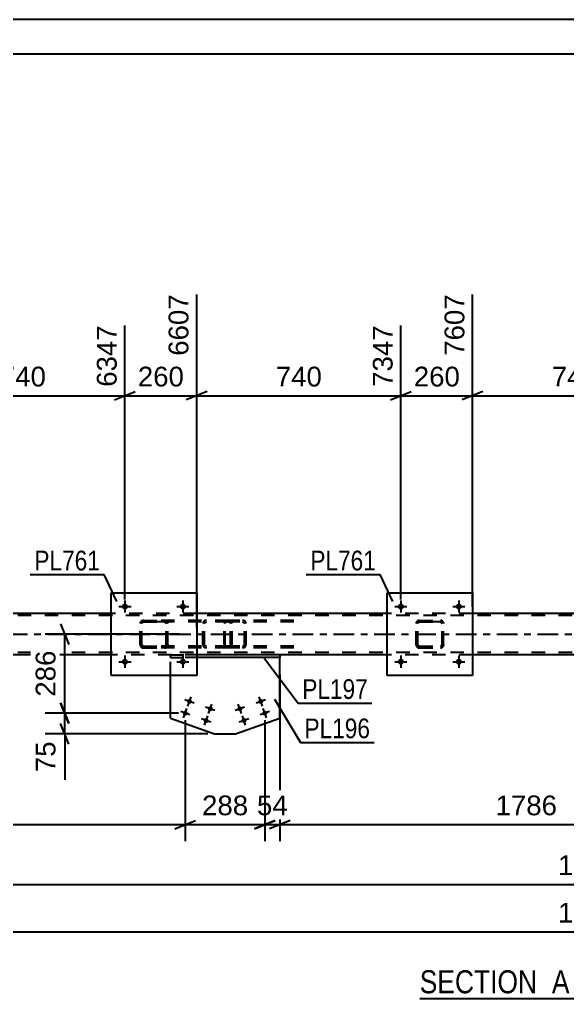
# Model space of a CAD drawing. Header units: millimetres. Extents: x 0 to 1189, y 0 to 841.
# Drawn here: x 365.7 to 445.1, y 699 to 841 of the extents above; entities that cross this region are included whole.
import ezdxf

# ---------------------------------------------------------------- set-up
doc = ezdxf.new("R2010")
doc.units = ezdxf.units.MM
doc.linetypes.add('DXK_LINE_DOT2', pattern=[3.9198, 1.9599, -1.9599])
doc.linetypes.add('DXK_LINE_DOT3', pattern=[5.9187, 2.979, -0.9799, 0.9799, -0.9799])
doc.styles.add('Arial', font='ARIAL.TTF', dxfattribs={"height": 0.2})
doc.styles.add('Arial Narrow', font='ARIALN.TTF', dxfattribs={"height": 0.2})

# ---------------------------------------------------------------- blocks, each defined once
blk = doc.blocks.new('Unknown-203770571-1117')
at = {"color": 5, "linetype": 'Continuous'}
for p, q in [((1189, 841), (0, 841)), ((1184, 836), (5, 836))]:
    blk.add_line(p, q, dxfattribs=at)
blk = doc.blocks.new('Unknown-203770571-12 - 5147')
at = {"color": 6, "linetype": 'Continuous'}
blk.add_line((423.66, 699.03), (451.31, 699.03), dxfattribs=at)
at = {"color": 0, "linetype": 'Continuous'}
for points in [[(441.77, 699.78), (441.77, 703.28), (423.66, 703.28), (423.66, 699.78)], [(445.38, 699.78), (445.38, 703.28), (442.82, 703.28), (442.82, 699.78)], [(447.7, 699.78), (447.7, 703.28), (446.43, 703.28), (446.43, 699.78)], [(451.31, 699.78), (451.31, 703.28), (448.75, 703.28), (448.75, 699.78)]]:
    blk.add_wipeout(points, dxfattribs=at)
at = {"color": 7, "linetype": 'Continuous', "style": 'Arial Narrow'}
for s, p in [('SECTION ', (423.66, 699.78)), ('A', (442.82, 699.78)), ('A', (448.75, 699.78)), ('-', (446.43, 699.78))]:
    blk.add_text(s, height=3.34, dxfattribs=at).set_placement(p)
blk = doc.blocks.new('Part-203770571-5290 - 5147')
at = {"color": 7, "linetype": 'DXK_LINE_DOT2'}
for p, q in [((383.43, 753.83), (383.61, 753.87)), ((383.61, 753.87), (383.43, 753.83)), ((383.61, 753.87), (386.65, 753.87)), ((383.61, 753.87), (383.61, 753.87)), ((383.61, 753.87), (386.65, 753.87)), ((386.65, 753.87), (386.65, 753.87)), ((386.65, 753.87), (386.84, 753.83)), ((386.84, 753.83), (386.65, 753.87)), ((383.13, 753.39), (383.17, 753.57)), ((383.17, 753.57), (383.13, 753.39)), ((383.13, 750.35), (383.13, 753.39)), ((383.37, 753.39), (383.39, 753.48)), ((383.39, 753.48), (383.37, 753.39)), ((383.37, 750.35), (383.37, 753.39)), ((383.39, 753.48), (383.44, 753.56)), ((383.44, 753.56), (383.39, 753.48)), ((383.44, 753.56), (383.52, 753.61)), ((383.52, 753.61), (383.44, 753.56)), ((383.52, 753.61), (383.61, 753.63)), ((383.61, 753.63), (383.52, 753.61)), ((383.61, 753.63), (386.65, 753.63)), ((383.61, 753.63), (383.61, 753.63)), ((386.65, 753.63), (383.61, 753.63)), ((386.65, 753.63), (386.65, 753.63)), ((386.65, 753.63), (386.74, 753.61)), ((386.74, 753.61), (386.65, 753.63)), ((386.74, 753.61), (386.82, 753.56)), ((386.82, 753.56), (386.74, 753.61)), ((386.82, 753.56), (386.87, 753.48)), ((386.87, 753.48), (386.82, 753.56)), ((386.87, 753.48), (386.89, 753.39)), ((386.89, 753.39), (386.87, 753.48)), ((386.89, 750.35), (386.89, 753.39)), ((387.1, 753.57), (387.13, 753.39)), ((387.13, 753.39), (387.1, 753.57)), ((387.13, 750.35), (387.13, 753.39)), ((383.17, 750.17), (383.13, 750.35)), ((383.13, 750.35), (383.17, 750.16)), ((383.39, 750.26), (383.37, 750.35)), ((383.37, 750.35), (383.39, 750.26)), ((383.44, 750.18), (383.39, 750.26)), ((383.39, 750.26), (383.44, 750.18)), ((383.61, 749.87), (383.43, 749.91)), ((383.43, 749.9), (383.61, 749.87)), ((383.52, 750.13), (383.44, 750.18)), ((383.44, 750.18), (383.52, 750.13)), ((383.61, 750.11), (383.52, 750.13)), ((383.52, 750.13), (383.61, 750.11)), ((383.61, 750.11), (386.65, 750.11)), ((383.61, 750.11), (383.61, 750.11)), ((383.61, 750.11), (386.65, 750.11)), ((383.61, 749.87), (386.65, 749.87)), ((383.61, 749.87), (383.61, 749.87)), ((383.61, 749.87), (386.65, 749.87)), ((386.74, 750.13), (386.65, 750.11)), ((386.65, 750.11), (386.74, 750.13)), ((386.65, 750.11), (386.65, 750.11)), ((386.84, 749.91), (386.65, 749.87)), ((386.65, 749.87), (386.84, 749.9)), ((386.65, 749.87), (386.65, 749.87)), ((386.82, 750.18), (386.74, 750.13)), ((386.74, 750.13), (386.82, 750.18)), ((386.87, 750.26), (386.82, 750.18)), ((386.82, 750.18), (386.87, 750.26)), ((386.89, 750.35), (386.87, 750.26)), ((386.87, 750.26), (386.89, 750.35)), ((387.13, 750.35), (387.1, 750.17)), ((387.1, 750.16), (387.13, 750.35))]:
    blk.add_line(p, q, dxfattribs=at)
at = {"color": 7, "linetype": 'DXK_LINE_DOT3'}
blk.add_line((385.13, 751.87), (385.13, 751.87), dxfattribs=at)
at = {"color": 7, "linetype": 'DXK_LINE_DOT2'}
for centre, start, end in [((383.61, 753.39), 112.5, 157.5), ((383.61, 753.39), 112.5, 157.5), ((386.65, 753.39), 22.5, 67.5), ((386.65, 753.39), 22.5, 67.5), ((383.61, 750.35), 202.5, 247.5), ((383.61, 750.35), 202.5, 247.5), ((386.65, 750.35), 292.5, 337.5), ((386.65, 750.35), 292.5, 337.5)]:
    blk.add_arc(centre, 0.48, start, end, dxfattribs=at)
blk = doc.blocks.new('Part-203770571-5310 - 5147')
at = {"color": 2, "linetype": 'Continuous'}
for p, q in [((418.93, 745.87), (418.93, 757.87)), ((418.93, 757.87), (431.33, 757.87)), ((431.33, 757.87), (431.33, 745.87)), ((431.33, 745.87), (418.93, 745.87))]:
    blk.add_line(p, q, dxfattribs=at)
blk = doc.blocks.new('Part-203770571-5311 - 5147')
at = {"color": 7, "linetype": 'DXK_LINE_DOT2'}
for p, q in [((423.43, 753.83), (423.61, 753.87)), ((423.61, 753.87), (423.43, 753.83)), ((423.61, 753.87), (426.65, 753.87)), ((423.61, 753.87), (423.61, 753.87)), ((423.61, 753.87), (426.65, 753.87)), ((426.65, 753.87), (426.65, 753.87)), ((426.65, 753.87), (426.84, 753.83)), ((426.84, 753.83), (426.65, 753.87)), ((423.13, 753.39), (423.17, 753.57)), ((423.17, 753.57), (423.13, 753.39)), ((423.13, 750.35), (423.13, 753.39)), ((423.37, 753.39), (423.39, 753.48)), ((423.39, 753.48), (423.37, 753.39)), ((423.37, 750.35), (423.37, 753.39)), ((423.39, 753.48), (423.44, 753.56)), ((423.44, 753.56), (423.39, 753.48)), ((423.44, 753.56), (423.52, 753.61)), ((423.52, 753.61), (423.44, 753.56)), ((423.52, 753.61), (423.61, 753.63)), ((423.61, 753.63), (423.52, 753.61)), ((423.61, 753.63), (426.65, 753.63)), ((423.61, 753.63), (423.61, 753.63)), ((426.65, 753.63), (423.61, 753.63)), ((426.65, 753.63), (426.65, 753.63)), ((426.65, 753.63), (426.74, 753.61)), ((426.74, 753.61), (426.65, 753.63)), ((426.74, 753.61), (426.82, 753.56)), ((426.82, 753.56), (426.74, 753.61)), ((426.82, 753.56), (426.87, 753.48)), ((426.87, 753.48), (426.82, 753.56)), ((426.87, 753.48), (426.89, 753.39)), ((426.89, 753.39), (426.87, 753.48)), ((426.89, 750.35), (426.89, 753.39)), ((427.1, 753.57), (427.13, 753.39)), ((427.13, 753.39), (427.1, 753.57)), ((427.13, 750.35), (427.13, 753.39)), ((423.17, 750.17), (423.13, 750.35)), ((423.13, 750.35), (423.17, 750.16)), ((423.39, 750.26), (423.37, 750.35)), ((423.37, 750.35), (423.39, 750.26)), ((423.44, 750.18), (423.39, 750.26)), ((423.39, 750.26), (423.44, 750.18)), ((423.61, 749.87), (423.43, 749.91)), ((423.43, 749.9), (423.61, 749.87)), ((423.52, 750.13), (423.44, 750.18)), ((423.44, 750.18), (423.52, 750.13)), ((423.61, 750.11), (423.52, 750.13)), ((423.52, 750.13), (423.61, 750.11)), ((423.61, 750.11), (426.65, 750.11)), ((423.61, 750.11), (423.61, 750.11)), ((423.61, 750.11), (426.65, 750.11)), ((423.61, 749.87), (426.65, 749.87)), ((423.61, 749.87), (423.61, 749.87)), ((423.61, 749.87), (426.65, 749.87)), ((426.74, 750.13), (426.65, 750.11)), ((426.65, 750.11), (426.74, 750.13)), ((426.65, 750.11), (426.65, 750.11)), ((426.84, 749.91), (426.65, 749.87)), ((426.65, 749.87), (426.84, 749.9)), ((426.65, 749.87), (426.65, 749.87)), ((426.82, 750.18), (426.74, 750.13)), ((426.74, 750.13), (426.82, 750.18)), ((426.87, 750.26), (426.82, 750.18)), ((426.82, 750.18), (426.87, 750.26)), ((426.89, 750.35), (426.87, 750.26)), ((426.87, 750.26), (426.89, 750.35)), ((427.13, 750.35), (427.1, 750.17)), ((427.1, 750.16), (427.13, 750.35))]:
    blk.add_line(p, q, dxfattribs=at)
at = {"color": 7, "linetype": 'DXK_LINE_DOT3'}
blk.add_line((425.13, 751.87), (425.13, 751.87), dxfattribs=at)
at = {"color": 7, "linetype": 'DXK_LINE_DOT2'}
for centre, start, end in [((423.61, 753.39), 112.5, 157.5), ((423.61, 753.39), 112.5, 157.5), ((426.65, 753.39), 22.5, 67.5), ((426.65, 753.39), 22.5, 67.5), ((423.61, 750.35), 202.5, 247.5), ((423.61, 750.35), 202.5, 247.5), ((426.65, 750.35), 292.5, 337.5), ((426.65, 750.35), 292.5, 337.5)]:
    blk.add_arc(centre, 0.48, start, end, dxfattribs=at)
blk = doc.blocks.new('Part-203770571-5316 - 5147')
at = {"color": 2, "linetype": 'Continuous'}
for p, q in [((378.93, 745.87), (378.93, 757.87)), ((378.93, 757.87), (391.33, 757.87)), ((391.33, 757.87), (391.33, 745.87)), ((391.33, 745.87), (378.93, 745.87))]:
    blk.add_line(p, q, dxfattribs=at)
blk = doc.blocks.new('Bolt-203770571-5384 - 5147')
at = {"linetype": 'Continuous'}
for points in [[(381.37, 755.87, -1), (380.49, 755.87, -1)], [(389.77, 755.87, -1), (388.89, 755.87, -1)]]:
    blk.add_hatch(color=1, dxfattribs=at).paths.add_polyline_path(points)
at = {"color": 1, "linetype": 'Continuous'}
for p, q in [((380.93, 756.75), (380.93, 754.99)), ((389.33, 756.75), (389.33, 754.99)), ((380.05, 755.87), (381.81, 755.87)), ((388.45, 755.87), (390.21, 755.87))]:
    blk.add_line(p, q, dxfattribs=at)
blk = doc.blocks.new('Part-203770571-5317 - 5147')
at = {"color": 7, "linetype": 'DXK_LINE_DOT2'}
for p, q in [((395.59, 753.87), (395.48, 753.83)), ((405.43, 753.87), (395.59, 753.87)), ((396.48, 753.63), (396.48, 753.87)), ((398.19, 753.83), (397.99, 753.87)), ((395.34, 753.57), (395.32, 753.39)), ((395.32, 750.35), (395.32, 753.39)), ((395.39, 753.73), (395.34, 753.57)), ((395.48, 753.83), (395.39, 753.73)), ((395.45, 753.39), (395.46, 753.48)), ((395.45, 750.35), (395.45, 753.39)), ((395.46, 753.48), (395.49, 753.56)), ((395.49, 753.56), (395.53, 753.61)), ((395.53, 753.61), (395.59, 753.63)), ((405.43, 753.63), (395.59, 753.63)), ((397.99, 753.63), (398.09, 753.61)), ((398.09, 753.61), (398.17, 753.56)), ((398.17, 753.56), (398.22, 753.48)), ((398.22, 753.48), (398.24, 753.39)), ((398.24, 750.35), (398.24, 753.39)), ((398.5, 753.39), (398.46, 753.57)), ((398.5, 750.35), (398.5, 753.39)), ((395.32, 750.35), (395.34, 750.17)), ((395.34, 750.17), (395.39, 750.01)), ((395.39, 750.01), (395.48, 749.91)), ((395.46, 750.26), (395.45, 750.35)), ((395.49, 750.18), (395.46, 750.26)), ((395.48, 749.91), (395.59, 749.87)), ((395.53, 750.13), (395.49, 750.18)), ((395.59, 750.11), (395.53, 750.13)), ((405.43, 750.11), (395.59, 750.11)), ((405.43, 749.87), (395.59, 749.87)), ((396.48, 749.87), (396.48, 750.11)), ((398.09, 750.13), (397.99, 750.11)), ((397.99, 749.87), (398.19, 749.91)), ((398.17, 750.18), (398.09, 750.13)), ((398.22, 750.26), (398.17, 750.18)), ((398.24, 750.35), (398.22, 750.26)), ((398.46, 750.17), (398.5, 750.35))]:
    blk.add_line(p, q, dxfattribs=at)
for centre, start, end in [((398.01, 753.37), 23.8951, 68.8487), ((398.01, 750.37), 291.1513, 336.1049)]:
    blk.add_arc(centre, 0.492, start, end, dxfattribs=at)
blk = doc.blocks.new('Part-203770571-5361 - 5147')
at = {"color": 7, "linetype": 'DXK_LINE_DOT2'}
for p, q in [((395.97, 753.87), (384.2, 753.87)), ((392.74, 753.87), (392.54, 753.83)), ((396.17, 753.83), (395.97, 753.87)), ((395.97, 753.63), (384.2, 753.63)), ((392.27, 753.57), (392.23, 753.39)), ((392.23, 750.35), (392.23, 753.39)), ((392.48, 753.39), (392.5, 753.48)), ((392.48, 750.35), (392.48, 753.39)), ((392.5, 753.48), (392.56, 753.56)), ((392.56, 753.56), (392.64, 753.61)), ((392.64, 753.61), (392.74, 753.63)), ((395.97, 753.63), (396.07, 753.61)), ((396.07, 753.61), (396.15, 753.56)), ((396.15, 753.56), (396.21, 753.48)), ((396.21, 753.48), (396.23, 753.39)), ((396.23, 750.35), (396.23, 753.39)), ((396.48, 753.39), (396.44, 753.57)), ((396.48, 750.35), (396.48, 753.39)), ((395.97, 750.11), (384.2, 750.11)), ((395.97, 749.87), (384.2, 749.87)), ((392.23, 750.35), (392.27, 750.17)), ((392.5, 750.26), (392.48, 750.35)), ((392.56, 750.18), (392.5, 750.26)), ((392.54, 749.91), (392.74, 749.87)), ((392.64, 750.13), (392.56, 750.18)), ((392.74, 750.11), (392.64, 750.13)), ((396.07, 750.13), (395.97, 750.11)), ((395.97, 749.87), (396.17, 749.91)), ((396.15, 750.18), (396.07, 750.13)), ((396.21, 750.26), (396.15, 750.18)), ((396.23, 750.35), (396.21, 750.26)), ((396.44, 750.17), (396.48, 750.35))]:
    blk.add_line(p, q, dxfattribs=at)
for centre, start, end in [((392.72, 753.37), 110.7583, 155.68), ((395.99, 753.37), 24.32, 69.2417), ((392.72, 750.37), 204.32, 249.2417), ((395.99, 750.37), 290.7583, 335.68)]:
    blk.add_arc(centre, 0.496, start, end, dxfattribs=at)
blk = doc.blocks.new('Bolt-203770571-5383 - 5147')
at = {"linetype": 'Continuous'}
for points in [[(381.37, 747.87, -1), (380.49, 747.87, -1)], [(389.77, 747.87, -1), (388.89, 747.87, -1)]]:
    blk.add_hatch(color=1, dxfattribs=at).paths.add_polyline_path(points)
at = {"color": 1, "linetype": 'Continuous'}
for p, q in [((380.93, 748.75), (380.93, 746.99)), ((389.33, 748.75), (389.33, 746.99)), ((380.05, 747.87), (381.81, 747.87)), ((388.45, 747.87), (390.21, 747.87))]:
    blk.add_line(p, q, dxfattribs=at)
blk = doc.blocks.new('Bolt-203770571-5385 - 5147')
at = {"linetype": 'Continuous'}
for points in [[(421.37, 747.87, -1), (420.49, 747.87, -1)], [(429.77, 747.87, -1), (428.89, 747.87, -1)]]:
    blk.add_hatch(color=1, dxfattribs=at).paths.add_polyline_path(points)
at = {"color": 1, "linetype": 'Continuous'}
for p, q in [((420.93, 748.75), (420.93, 746.99)), ((429.33, 748.75), (429.33, 746.99)), ((420.05, 747.87), (421.81, 747.87)), ((428.45, 747.87), (430.21, 747.87))]:
    blk.add_line(p, q, dxfattribs=at)
blk = doc.blocks.new('Bolt-203770571-5386 - 5147')
at = {"linetype": 'Continuous'}
for points in [[(421.37, 755.87, -1), (420.49, 755.87, -1)], [(429.77, 755.87, -1), (428.89, 755.87, -1)]]:
    blk.add_hatch(color=1, dxfattribs=at).paths.add_polyline_path(points)
at = {"color": 1, "linetype": 'Continuous'}
for p, q in [((420.93, 756.75), (420.93, 754.99)), ((429.33, 756.75), (429.33, 754.99)), ((420.05, 755.87), (421.81, 755.87)), ((428.45, 755.87), (430.21, 755.87))]:
    blk.add_line(p, q, dxfattribs=at)
blk = doc.blocks.new('Part-203770571-5416 - 5147')
at = {"color": 7, "linetype": 'DXK_LINE_DOT2'}
for p, q in [((759.33, 754.55), (127.06, 754.55)), ((391.33, 754.87), (378.93, 754.87)), ((431.33, 754.87), (418.93, 754.87)), ((759.33, 749.19), (127.06, 749.19)), ((403.37, 748.87), (378.93, 748.87)), ((431.33, 748.87), (418.93, 748.87))]:
    blk.add_line(p, q, dxfattribs=at)
at = {"color": 2, "linetype": 'Continuous'}
for p, q in [((378.93, 754.87), (351.33, 754.87)), ((418.93, 754.87), (391.33, 754.87)), ((458.93, 754.87), (431.33, 754.87)), ((378.93, 748.87), (351.33, 748.87)), ((418.93, 748.87), (403.37, 748.87)), ((458.93, 748.87), (431.33, 748.87))]:
    blk.add_line(p, q, dxfattribs=at)
at = {"color": 7, "linetype": 'DXK_LINE_DOT3'}
blk.add_line((127.06, 751.87), (759.33, 751.87), dxfattribs=at)
blk = doc.blocks.new('Part-203770571-5461 - 5147')
at = {"color": 7, "linetype": 'DXK_LINE_DOT2'}
for p in [(403.37, 748.47), (387.52, 745.87)]:
    blk.add_line(p, (387.52, 748.47), dxfattribs=at)
at = {"color": 2, "linetype": 'Continuous'}
for p, q in [((403.37, 739.69), (403.37, 748.47)), ((387.52, 739.69), (387.52, 745.87)), ((387.52, 739.69), (393.93, 737.42)), ((396.96, 737.42), (403.37, 739.69)), ((393.93, 737.42), (396.96, 737.42))]:
    blk.add_line(p, q, dxfattribs=at)
blk = doc.blocks.new('Part-203770571-5466 - 5147')
at = {"color": 7, "linetype": 'DXK_LINE_DOT2'}
for p, q in [((387.52, 748.47), (387.52, 748.87)), ((387.52, 748.87), (391.33, 748.87)), ((387.52, 748.47), (391.33, 748.47))]:
    blk.add_line(p, q, dxfattribs=at)
at = {"color": 2, "linetype": 'Continuous'}
for p, q in [((403.37, 748.87), (391.33, 748.87)), ((403.37, 748.47), (391.33, 748.47)), ((403.37, 748.87), (403.37, 748.47))]:
    blk.add_line(p, q, dxfattribs=at)
blk = doc.blocks.new('Bolt-203770571-5467 - 5147')
at = {"linetype": 'Continuous'}
for points in [[(389.95, 742.23, -1), (390.62, 741.99, -1)], [(392.96, 741.16, -1), (393.64, 740.92, -1)], [(389.34, 740.53, -1), (390.02, 740.29, -1)], [(392.36, 739.46, -1), (393.04, 739.22, -1)]]:
    blk.add_hatch(color=1, dxfattribs=at).paths.add_polyline_path(points)
at = {"color": 1, "linetype": 'Continuous'}
for p, q in [((390.04, 741.43), (390.53, 742.78)), ((389.44, 739.73), (389.92, 741.09)), ((390.96, 741.87), (389.61, 742.35)), ((393.98, 740.8), (392.62, 741.28)), ((393.06, 740.36), (393.54, 741.71)), ((390.36, 740.17), (389.01, 740.65)), ((392.46, 738.66), (392.94, 740.02)), ((393.38, 739.1), (392.02, 739.58))]:
    blk.add_line(p, q, dxfattribs=at)
blk = doc.blocks.new('Bolt-203770571-5468 - 5147')
at = {"linetype": 'Continuous'}
for points in [[(397.25, 740.92, -1), (397.93, 741.16, -1)], [(400.27, 741.99, -1), (400.95, 742.23, -1)], [(397.85, 739.22, -1), (398.53, 739.46, -1)], [(400.87, 740.29, -1), (401.55, 740.53, -1)]]:
    blk.add_hatch(color=1, dxfattribs=at).paths.add_polyline_path(points)
at = {"color": 1, "linetype": 'Continuous'}
for p, q in [((400.85, 741.43), (400.37, 742.78)), ((398.27, 741.28), (396.91, 740.8)), ((397.83, 740.36), (397.35, 741.71)), ((401.29, 742.35), (399.93, 741.87)), ((401.45, 739.73), (400.97, 741.09)), ((398.43, 738.66), (397.95, 740.02)), ((401.89, 740.65), (400.53, 740.17)), ((398.87, 739.58), (397.51, 739.1))]:
    blk.add_line(p, q, dxfattribs=at)
blk = doc.blocks.new('StraightDimension-203770571-39704 - 5147')
at = {"color": 7, "linetype": 'Continuous'}
for p, q in [((371.61, 753.37), (372.81, 750.37)), ((388.79, 751.87), (369.36, 751.87)), ((372.21, 740.41), (372.21, 751.87)), ((372.81, 738.91), (371.61, 741.91)), ((388.68, 740.41), (369.36, 740.41))]:
    blk.add_line(p, q, dxfattribs=at)
at = {"color": 0}
blk.add_wipeout([(371.46, 750.07), (367.26, 750.07), (367.26, 742.2), (371.46, 742.2)], dxfattribs=at)
at = {"color": 3, "style": 'Arial'}
blk.add_text('286', height=2.865, rotation=90.0002, dxfattribs=at).set_placement((370.86, 742.8))
blk = doc.blocks.new('StraightDimension-203770571-39123 - 5147')
at = {"color": 7, "linetype": 'Continuous'}
for p, q in [((318.24, 745.87), (318.24, 721.85)), ((389.68, 739.41), (389.68, 721.85)), ((319.74, 724.85), (316.74, 723.65)), ((318.24, 724.25), (389.68, 724.25)), ((388.18, 723.65), (391.18, 724.85))]:
    blk.add_line(p, q, dxfattribs=at)
at = {"color": 0}
blk.add_wipeout([(359.01, 725), (359.01, 729.2), (348.91, 729.2), (348.91, 725)], dxfattribs=at)
at = {"color": 3, "style": 'Arial'}
blk.add_text('1786', height=2.865, dxfattribs=at).set_placement((349.51, 725.6))
blk = doc.blocks.new('StraightDimension-203770571-22079 - 5147')
at = {"color": 7, "linetype": 'Continuous'}
for p, q in [((391.33, 752.87), (391.33, 801.14)), ((380.93, 756.87), (380.93, 796.64)), ((379.43, 785.84), (382.43, 787.04)), ((392.83, 787.04), (389.83, 785.84)), ((380.93, 786.44), (391.33, 786.44))]:
    blk.add_line(p, q, dxfattribs=at)
at = {"color": 0}
blk.add_wipeout([(390.07, 787.19), (390.07, 791.39), (382.2, 791.39), (382.2, 787.19)], dxfattribs=at)
at = {"color": 3, "style": 'Arial'}
blk.add_text('260', height=2.865, dxfattribs=at).set_placement((382.8, 787.79))
at = {"color": 0, "linetype": 'Continuous'}
blk.add_wipeout([(390.73, 801.74), (386.53, 801.74), (386.53, 791.64), (390.73, 791.64)], dxfattribs=at)
at = {"color": 3, "linetype": 'Continuous', "style": 'Arial'}
blk.add_text('6607', height=2.865, rotation=90.0002, dxfattribs=at).set_placement((390.13, 792.24))
blk = doc.blocks.new('StraightDimension-203770571-5887 - 5147')
at = {"color": 7, "linetype": 'Continuous'}
blk.add_line((126.26, 715.58), (772.23, 715.58), dxfattribs=at)
at = {"color": 0}
blk.add_wipeout([(455.4, 716.33), (455.4, 720.53), (443.09, 720.53), (443.09, 716.33)], dxfattribs=at)
at = {"color": 3, "style": 'Arial'}
blk.add_text('16247', height=2.865, dxfattribs=at).set_placement((443.69, 716.93))
blk = doc.blocks.new('StraightDimension-203770571-6618 - 5147')
at = {"color": 7, "linetype": 'Continuous'}
blk.add_line((127.06, 708.68), (771.43, 708.68), dxfattribs=at)
at = {"color": 0}
blk.add_wipeout([(455.4, 709.43), (455.4, 713.63), (443.09, 713.63), (443.09, 709.43)], dxfattribs=at)
at = {"color": 3, "style": 'Arial'}
blk.add_text('16207', height=2.865, dxfattribs=at).set_placement((443.69, 710.03))
blk = doc.blocks.new('StraightDimension-203770571-22076 - 5147')
at = {"color": 7, "linetype": 'Continuous'}
for p, q in [((431.33, 755.87), (431.33, 801.14)), ((460.93, 756.87), (460.93, 796.64)), ((432.83, 787.04), (429.83, 785.84)), ((459.43, 785.84), (462.43, 787.04)), ((431.33, 786.44), (460.93, 786.44))]:
    blk.add_line(p, q, dxfattribs=at)
at = {"color": 0}
blk.add_wipeout([(450.07, 787.19), (450.07, 791.39), (442.2, 791.39), (442.2, 787.19)], dxfattribs=at)
at = {"color": 3, "style": 'Arial'}
blk.add_text('740', height=2.865, dxfattribs=at).set_placement((442.8, 787.79))
at = {"color": 0, "linetype": 'Continuous'}
blk.add_wipeout([(460.33, 797.24), (456.13, 797.24), (456.13, 787.14), (460.33, 787.14)], dxfattribs=at)
at = {"color": 3, "linetype": 'Continuous', "style": 'Arial'}
blk.add_text('8347', height=2.865, rotation=90.0002, dxfattribs=at).set_placement((459.73, 787.74))
blk = doc.blocks.new('StraightDimension-203770571-22077 - 5147')
at = {"color": 7, "linetype": 'Continuous'}
for p, q in [((431.33, 755.87), (431.33, 801.14)), ((420.93, 756.87), (420.93, 796.64)), ((419.43, 785.84), (422.43, 787.04)), ((432.83, 787.04), (429.83, 785.84)), ((420.93, 786.44), (431.33, 786.44))]:
    blk.add_line(p, q, dxfattribs=at)
at = {"color": 0}
blk.add_wipeout([(430.07, 787.19), (430.07, 791.39), (422.2, 791.39), (422.2, 787.19)], dxfattribs=at)
at = {"color": 3, "style": 'Arial'}
blk.add_text('260', height=2.865, dxfattribs=at).set_placement((422.8, 787.79))
at = {"color": 0, "linetype": 'Continuous'}
blk.add_wipeout([(430.73, 801.74), (426.53, 801.74), (426.53, 791.64), (430.73, 791.64)], dxfattribs=at)
at = {"color": 3, "linetype": 'Continuous', "style": 'Arial'}
blk.add_text('7607', height=2.865, rotation=90.0002, dxfattribs=at).set_placement((430.13, 792.24))
blk = doc.blocks.new('StraightDimension-203770571-22078 - 5147')
at = {"color": 7, "linetype": 'Continuous'}
for p, q in [((391.33, 752.87), (391.33, 801.14)), ((420.93, 756.87), (420.93, 796.64)), ((392.83, 787.04), (389.83, 785.84)), ((419.43, 785.84), (422.43, 787.04)), ((391.33, 786.44), (420.93, 786.44))]:
    blk.add_line(p, q, dxfattribs=at)
at = {"color": 0}
blk.add_wipeout([(410.07, 787.19), (410.07, 791.39), (402.2, 791.39), (402.2, 787.19)], dxfattribs=at)
at = {"color": 3, "style": 'Arial'}
blk.add_text('740', height=2.865, dxfattribs=at).set_placement((402.8, 787.79))
at = {"color": 0, "linetype": 'Continuous'}
blk.add_wipeout([(420.33, 797.24), (416.13, 797.24), (416.13, 787.14), (420.33, 787.14)], dxfattribs=at)
at = {"color": 3, "linetype": 'Continuous', "style": 'Arial'}
blk.add_text('7347', height=2.865, rotation=90.0002, dxfattribs=at).set_placement((419.73, 787.74))
blk = doc.blocks.new('StraightDimension-203770571-22080 - 5147')
at = {"color": 7, "linetype": 'Continuous'}
for p, q in [((351.33, 752.87), (351.33, 801.14)), ((380.93, 756.87), (380.93, 796.64)), ((352.83, 787.04), (349.83, 785.84)), ((379.43, 785.84), (382.43, 787.04)), ((351.33, 786.44), (380.93, 786.44))]:
    blk.add_line(p, q, dxfattribs=at)
at = {"color": 0}
blk.add_wipeout([(370.07, 787.19), (370.07, 791.39), (362.2, 791.39), (362.2, 787.19)], dxfattribs=at)
at = {"color": 3, "style": 'Arial'}
blk.add_text('740', height=2.865, dxfattribs=at).set_placement((362.8, 787.79))
at = {"color": 0, "linetype": 'Continuous'}
blk.add_wipeout([(380.33, 797.24), (376.13, 797.24), (376.13, 787.14), (380.33, 787.14)], dxfattribs=at)
at = {"color": 3, "linetype": 'Continuous', "style": 'Arial'}
blk.add_text('6347', height=2.865, rotation=90.0002, dxfattribs=at).set_placement((379.73, 787.74))
blk = doc.blocks.new('StraightDimension-203770571-39120 - 5147')
at = {"color": 7, "linetype": 'Continuous'}
for p, q in [((403.37, 746.02), (403.37, 721.85)), ((474.82, 739.41), (474.82, 721.85)), ((404.87, 724.85), (401.87, 723.65)), ((403.37, 724.25), (474.82, 724.25)), ((473.32, 723.65), (476.32, 724.85))]:
    blk.add_line(p, q, dxfattribs=at)
at = {"color": 0}
blk.add_wipeout([(444.14, 725), (444.14, 729.2), (434.05, 729.2), (434.05, 725)], dxfattribs=at)
at = {"color": 3, "style": 'Arial'}
blk.add_text('1786', height=2.865, dxfattribs=at).set_placement((434.65, 725.6))
blk = doc.blocks.new('StraightDimension-203770571-39121 - 5147')
at = {"color": 7, "linetype": 'Continuous'}
for p, q in [((403.37, 746.02), (403.37, 721.85)), ((401.21, 739.41), (401.21, 721.85)), ((399.71, 723.65), (402.71, 724.85)), ((401.21, 724.25), (403.37, 724.25)), ((404.87, 724.85), (401.87, 723.65))]:
    blk.add_line(p, q, dxfattribs=at)
at = {"color": 0}
blk.add_wipeout([(405.11, 725), (405.11, 729.2), (399.47, 729.2), (399.47, 725)], dxfattribs=at)
at = {"color": 3, "style": 'Arial'}
blk.add_text('54', height=2.865, dxfattribs=at).set_placement((400.07, 725.6))
blk = doc.blocks.new('StraightDimension-203770571-39122 - 5147')
at = {"color": 7, "linetype": 'Continuous'}
for p, q in [((389.68, 739.41), (389.68, 721.85)), ((401.21, 739.41), (401.21, 721.85)), ((388.18, 723.65), (391.18, 724.85)), ((389.68, 724.25), (401.21, 724.25)), ((402.71, 724.85), (399.71, 723.65))]:
    blk.add_line(p, q, dxfattribs=at)
at = {"color": 0}
blk.add_wipeout([(399.38, 725), (399.38, 729.2), (391.51, 729.2), (391.51, 725)], dxfattribs=at)
at = {"color": 3, "style": 'Arial'}
blk.add_text('288', height=2.865, dxfattribs=at).set_placement((392.11, 725.6))
blk = doc.blocks.new('StraightDimension-203770571-39705 - 5147')
at = {"color": 7, "linetype": 'Continuous'}
for p, q in [((371.61, 741.91), (372.81, 738.91)), ((388.68, 740.41), (369.36, 740.41)), ((372.21, 737.42), (372.21, 740.41)), ((372.81, 735.92), (371.61, 738.92)), ((392.93, 737.42), (369.36, 737.42)), ((372.21, 737.42), (372.21, 730.72)), ((372.21, 737.42), (372.21, 730.72))]:
    blk.add_line(p, q, dxfattribs=at)
at = {"color": 0}
blk.add_wipeout([(371.46, 736.89), (367.26, 736.89), (367.26, 731.25), (371.46, 731.25)], dxfattribs=at)
at = {"color": 3, "style": 'Arial'}
blk.add_text('75', height=2.865, rotation=90.0002, dxfattribs=at).set_placement((370.86, 731.85))
blk = doc.blocks.new('Mark-203770571-5306 - 5147')
at = {"color": 0}
blk.add_wipeout([(417.32, 761.11), (417.32, 764.11), (407.81, 764.11), (407.81, 761.11)], dxfattribs=at)
blk.add_wipeout([(417.32, 761.11), (417.32, 764.11), (407.81, 764.11), (407.81, 761.11)], dxfattribs=at)
at = {"color": 30, "linetype": 'Continuous'}
for p in [(407.21, 760.51), (419.74, 756.61)]:
    blk.add_line(p, (417.92, 760.51), dxfattribs=at)
at = {"color": 3, "style": 'Arial Narrow'}
blk.add_text('PL761', height=2.863, dxfattribs=at).set_placement((407.81, 761.11))
blk = doc.blocks.new('Mark-203770571-5312 - 5147')
at = {"color": 0}
blk.add_wipeout([(377.32, 761.11), (377.32, 764.11), (367.81, 764.11), (367.81, 761.11)], dxfattribs=at)
blk.add_wipeout([(377.32, 761.11), (377.32, 764.11), (367.81, 764.11), (367.81, 761.11)], dxfattribs=at)
at = {"color": 30, "linetype": 'Continuous'}
for p in [(367.21, 760.51), (379.74, 756.61)]:
    blk.add_line(p, (377.92, 760.51), dxfattribs=at)
at = {"color": 3, "style": 'Arial Narrow'}
blk.add_text('PL761', height=2.863, dxfattribs=at).set_placement((367.81, 761.11))
blk = doc.blocks.new('Mark-203770571-5462 - 5147')
at = {"color": 0}
blk.add_wipeout([(416.14, 742.47), (416.14, 745.47), (406.64, 745.47), (406.64, 742.47)], dxfattribs=at)
blk.add_wipeout([(416.14, 742.47), (416.14, 745.47), (406.64, 745.47), (406.64, 742.47)], dxfattribs=at)
at = {"color": 30, "linetype": 'Continuous'}
for p, q in [((401.01, 748.55), (406.04, 741.87)), ((406.04, 741.87), (416.74, 741.87))]:
    blk.add_line(p, q, dxfattribs=at)
at = {"color": 3, "style": 'Arial Narrow'}
blk.add_text('PL197', height=2.863, dxfattribs=at).set_placement((406.64, 742.47))
blk = doc.blocks.new('Mark-203770571-5457 - 5147')
at = {"color": 0}
blk.add_wipeout([(416.46, 736.77), (416.46, 739.77), (406.96, 739.77), (406.96, 736.77)], dxfattribs=at)
blk.add_wipeout([(416.46, 736.77), (416.46, 739.77), (406.96, 739.77), (406.96, 736.77)], dxfattribs=at)
at = {"color": 30, "linetype": 'Continuous'}
for p, q in [((402.61, 742.42), (406.36, 736.17)), ((406.36, 736.17), (417.06, 736.17))]:
    blk.add_line(p, q, dxfattribs=at)
at = {"color": 3, "style": 'Arial Narrow'}
blk.add_text('PL196', height=2.863, dxfattribs=at).set_placement((406.96, 736.77))

msp = doc.modelspace()

# ---------------------------------------------------------------- block references
for name in ['Unknown-203770571-1117', 'Part-203770571-5316 - 5147', 'Bolt-203770571-5384 - 5147', 'Part-203770571-5310 - 5147', 'Bolt-203770571-5386 - 5147', 'Part-203770571-5416 - 5147', 'Part-203770571-5290 - 5147', 'Part-203770571-5361 - 5147', 'Part-203770571-5317 - 5147', 'Part-203770571-5311 - 5147', 'Bolt-203770571-5383 - 5147', 'Part-203770571-5466 - 5147', 'Part-203770571-5461 - 5147', 'Bolt-203770571-5385 - 5147', 'Bolt-203770571-5467 - 5147', 'Bolt-203770571-5468 - 5147']:
    msp.add_blockref(name, (0, 0))

# ---------------------------------------------------------------- next in the draw order: block references
for name in ['StraightDimension-203770571-22076 - 5147', 'StraightDimension-203770571-39704 - 5147', 'Unknown-203770571-12 - 5147']:
    msp.add_blockref(name, (0, 0))

# ---------------------------------------------------------------- next in the draw order: block references
for name in ['StraightDimension-203770571-22079 - 5147', 'StraightDimension-203770571-22077 - 5147', 'StraightDimension-203770571-39123 - 5147']:
    msp.add_blockref(name, (0, 0))

# ---------------------------------------------------------------- next in the draw order: block references
for name in ['StraightDimension-203770571-22080 - 5147', 'StraightDimension-203770571-22078 - 5147', 'StraightDimension-203770571-5887 - 5147']:
    msp.add_blockref(name, (0, 0))

# ---------------------------------------------------------------- next in the draw order: block references
for name in ['Mark-203770571-5312 - 5147', 'Mark-203770571-5306 - 5147', 'StraightDimension-203770571-6618 - 5147']:
    msp.add_blockref(name, (0, 0))

# ---------------------------------------------------------------- next in the draw order: block references
msp.add_blockref('StraightDimension-203770571-39120 - 5147', (0, 0))

# ---------------------------------------------------------------- next in the draw order: block references
msp.add_blockref('StraightDimension-203770571-39121 - 5147', (0, 0))

# ---------------------------------------------------------------- next in the draw order: block references
for name in ['Mark-203770571-5462 - 5147', 'StraightDimension-203770571-39122 - 5147']:
    msp.add_blockref(name, (0, 0))

# ---------------------------------------------------------------- next in the draw order: block references
for name in ['StraightDimension-203770571-39705 - 5147', 'Mark-203770571-5457 - 5147']:
    msp.add_blockref(name, (0, 0))

doc.saveas('drawing.dxf')
